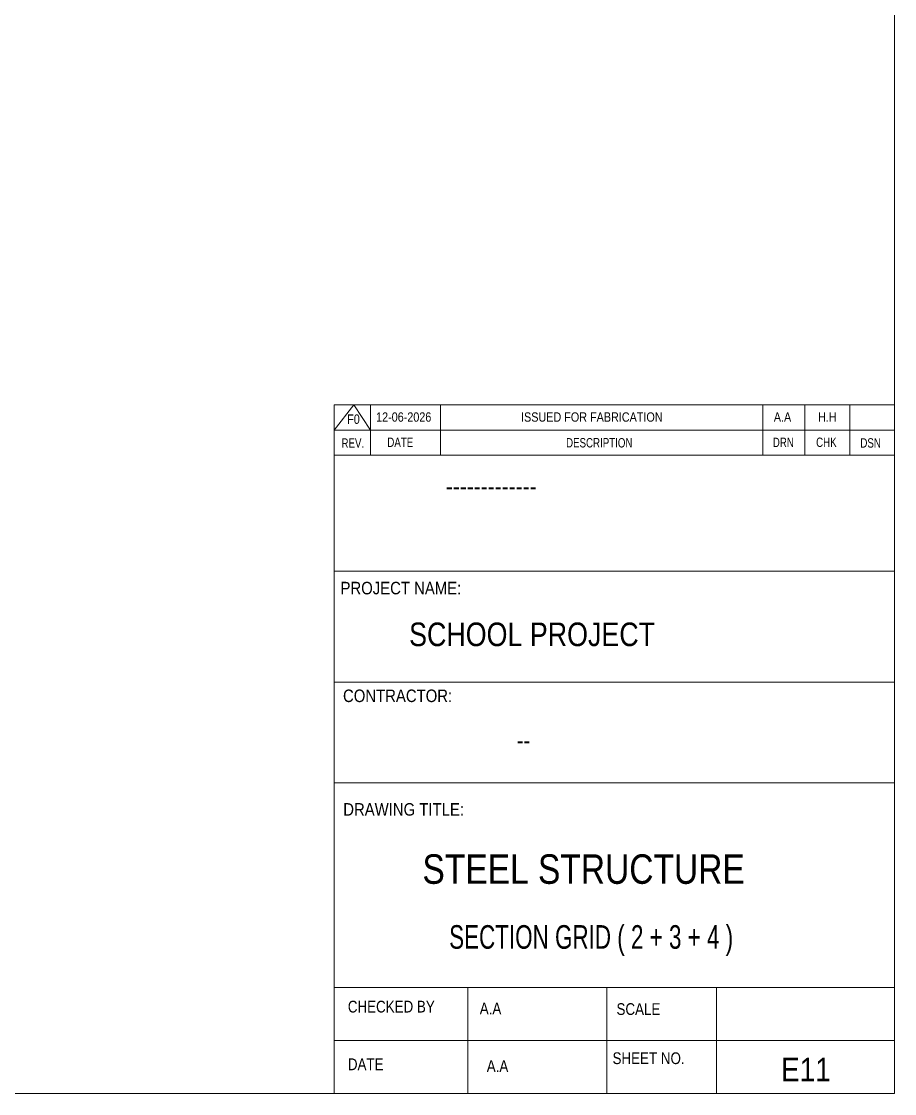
# Model space of a CAD drawing. Header units: millimetres. Extents: x -49 to 773, y -77 to 497.
# Drawn here: x 580.9 to 773.3, y -76.6 to 159.7 of the extents above; entities that cross this region are included whole.
import ezdxf

# ---------------------------------------------------------------- set-up
doc = ezdxf.new("R2010")
doc.units = ezdxf.units.MM
doc.linetypes.add('XKITLINE00', pattern=[0])
doc.layers.add('DrawingSheet', color=5, linetype='Continuous', lineweight=0)
doc.layers.add('OtherObjectType', color=7, linetype='Continuous', lineweight=0)
doc.styles.add('@ARIAL_UNICODE_MS_BOLD', font='ARIAL.TTF')
doc.styles.add('ARIAL', font='ARIAL.TTF')
doc.styles.add('ARIAL_NARROW', font='ARIALN.TTF')
doc.styles.add('COMIC_SANS_MS_BOLD', font='COMICBD.TTF')
doc.styles.add('SWIS721_EX_BT', font='ARIAL.TTF')
doc.styles.add('SWISSE', font='ARIAL.TTF')

# ---------------------------------------------------------------- blocks, each defined once
blk = doc.blocks.new('*A442')
at = {"layer": 'DrawingSheet', "color": 5, "linetype": 'XKITLINE00', "lineweight": 0}
for p, q in [((773.26, -76.55), (773.26, 497.45)), ((-46.74, -76.55), (773.26, -76.55))]:
    blk.add_line(p, q, dxfattribs=at)
blk = doc.blocks.new('*A443')
at = {"layer": 'OtherObjectType', "color": 7, "linetype": 'XKITLINE00', "lineweight": 0}
for p, q in [((649.76, 75.21), (773.26, 75.21)), ((649.76, 69.66), (654.09, 75.21)), ((649.76, 69.66), (649.76, 75.21)), ((654.09, 75.21), (657.79, 69.66)), ((657.79, 69.66), (657.79, 75.21)), ((673.23, 69.66), (673.23, 75.21)), ((744.24, 69.66), (744.24, 75.21)), ((753.5, 69.66), (753.5, 75.21)), ((763.38, 69.66), (763.38, 75.21)), ((773.26, 69.66), (773.26, 75.21)), ((649.76, 69.66), (773.26, 69.66)), ((649.76, 64.1), (649.76, 69.66)), ((653.47, 69.66), (773.26, 69.66)), ((657.79, 64.1), (657.79, 69.66)), ((673.23, 64.1), (673.23, 69.66)), ((744.24, 64.1), (744.24, 69.66)), ((753.5, 64.1), (753.5, 69.66)), ((763.38, 64.1), (763.38, 69.66)), ((773.26, 64.1), (773.26, 69.66))]:
    blk.add_line(p, q, dxfattribs=at)
at = {"layer": 'OtherObjectType', "color": 7, "style": 'ARIAL_NARROW'}
for s, height, width, p in [('12-06-2026', 2.058, 1.008832, (659.03, 71.51)), ('ISSUED FOR FABRICATION', 2.0583, 1.008832, (690.97, 71.51)), ('A.A', 2.058, 1.008832, (746.66, 71.51)), ('H.H', 2.058, 1.008832, (756.39, 71.51)), ('F0', 2.058, 1.008832, (652.66, 71.04)), ('REV.', 2.058, 0.907949, (651.4, 65.76)), ('DATE', 2.058, 0.907949, (661.5, 65.95)), ('DESCRIPTION', 2.0583, 0.907949, (700.88, 65.84)), ('DRN', 2.058, 0.907949, (746.44, 65.92)), ('CHK', 2.058, 0.907949, (755.98, 65.95)), ('DSN', 2.058, 0.907949, (765.73, 65.8))]:
    blk.add_text(s, height=height, dxfattribs=dict(at, width=width)).set_placement(p)
blk = doc.blocks.new('*A444')
at = {"layer": 'OtherObjectType', "color": 2, "linetype": 'XKITLINE00', "lineweight": 0}
for p, q in [((649.76, 64.1), (773.26, 64.1)), ((649.76, -76.55), (649.77, 64.09)), ((773.25, 64.09), (773.26, -76.55)), ((773.26, 38.59), (649.76, 38.59)), ((649.76, 14.08), (773.26, 14.08)), ((773.26, -8.06), (649.76, -8.06)), ((773.26, -53.15), (649.76, -53.15)), ((679.21, -53.15), (679.21, -76.55)), ((709.88, -76.55), (709.88, -53.15)), ((734.01, -76.55), (734.01, -53.15)), ((773.26, -64.85), (649.76, -64.85)), ((773.26, -76.55), (649.76, -76.55))]:
    blk.add_line(p, q, dxfattribs=at)
at = {"layer": 'OtherObjectType', "color": 4, "style": '@ARIAL_UNICODE_MS_BOLD', "width": 0.85}
blk.add_text('-------------', height=3.9, dxfattribs=at).set_placement((674.38, 55.35))
at = {"layer": 'OtherObjectType', "color": 3}
for s, height, style, width, p in [('PROJECT NAME:', 2.7618, 'SWIS721_EX_BT', 0.85, (651.19, 33.46)), ('CONTRACTOR:', 2.7618, 'SWISSE', 0.85, (651.74, 9.72)), ('DRAWING TITLE:', 2.7618, 'SWIS721_EX_BT', 0.85, (651.79, -15.31)), ('SECTION GRID ( 2 + 3 + 4 ) ', 5.2, 'ARIAL', 0.68, (675.12, -44.64)), ('E11', 5.2, 'ARIAL', 0.85, (748.23, -73.87))]:
    blk.add_text(s, height=height, dxfattribs=dict(at, style=style, width=width)).set_placement(p)
at = {"layer": 'OtherObjectType', "color": 7, "width": 0.85}
for s, height, p in [('SCHOOL PROJECT', 5.2, (666.3, 22.05)), ('STEEL STRUCTURE', 6.5, (669.24, -30.33)), ('CHECKED BY', 2.592, (652.8, -58.69)), ('A.A', 2.592, (681.87, -59.1)), ('SCALE', 2.592, (712, -59.23)), ('SHEET NO.', 2.592, (711.13, -70.06)), ('DATE', 2.592, (652.81, -71.4)), ('A.A', 2.592, (683.41, -71.8))]:
    blk.add_text(s, height=height, dxfattribs=at).set_placement(p)
at = {"layer": 'OtherObjectType', "color": 1, "style": 'COMIC_SANS_MS_BOLD', "width": 0.85}
blk.add_text('--', height=3.9, dxfattribs=at).set_placement((690.03, -0.69))

msp = doc.modelspace()

# ---------------------------------------------------------------- block references
at = {"lineweight": 0}
for name in ['*A442', '*A443', '*A444']:
    msp.add_blockref(name, (0, 0), dxfattribs=at)

doc.saveas('drawing.dxf')
